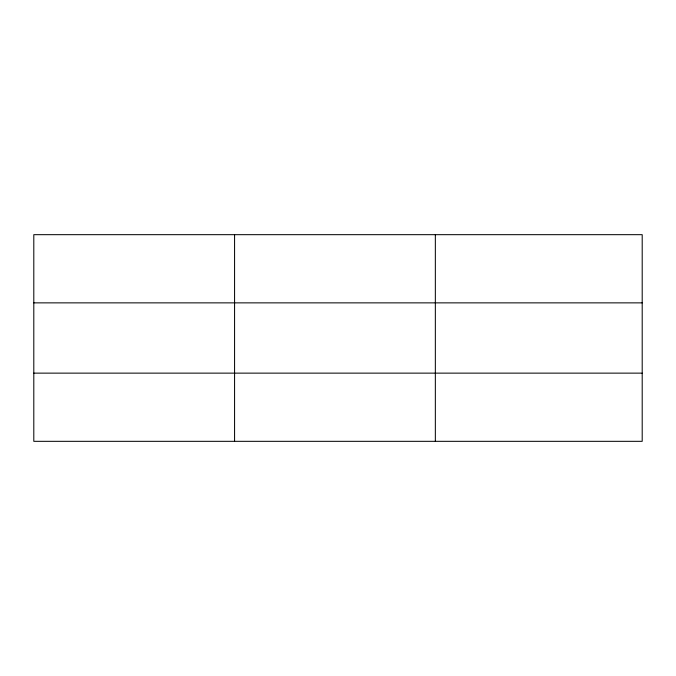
<?xml version="1.0" encoding="UTF-8"?>
<svg xmlns="http://www.w3.org/2000/svg" width="676" height="676" viewBox="0 0 676 676"><rect width="100%" height="100%" fill="white"/><g stroke="black" fill="none" stroke-linecap="round" stroke-linejoin="round"><path stroke-width="1.01" d="M234.572 441.327L234.572 234.673M435.344 441.327L435.344 234.673M642.2 373.135L642.2 441.327L33.8 441.327L33.8 234.673L642.2 234.673L642.2 373.135L33.8 373.135M33.8 302.865L642.2 302.865"/></g></svg>
